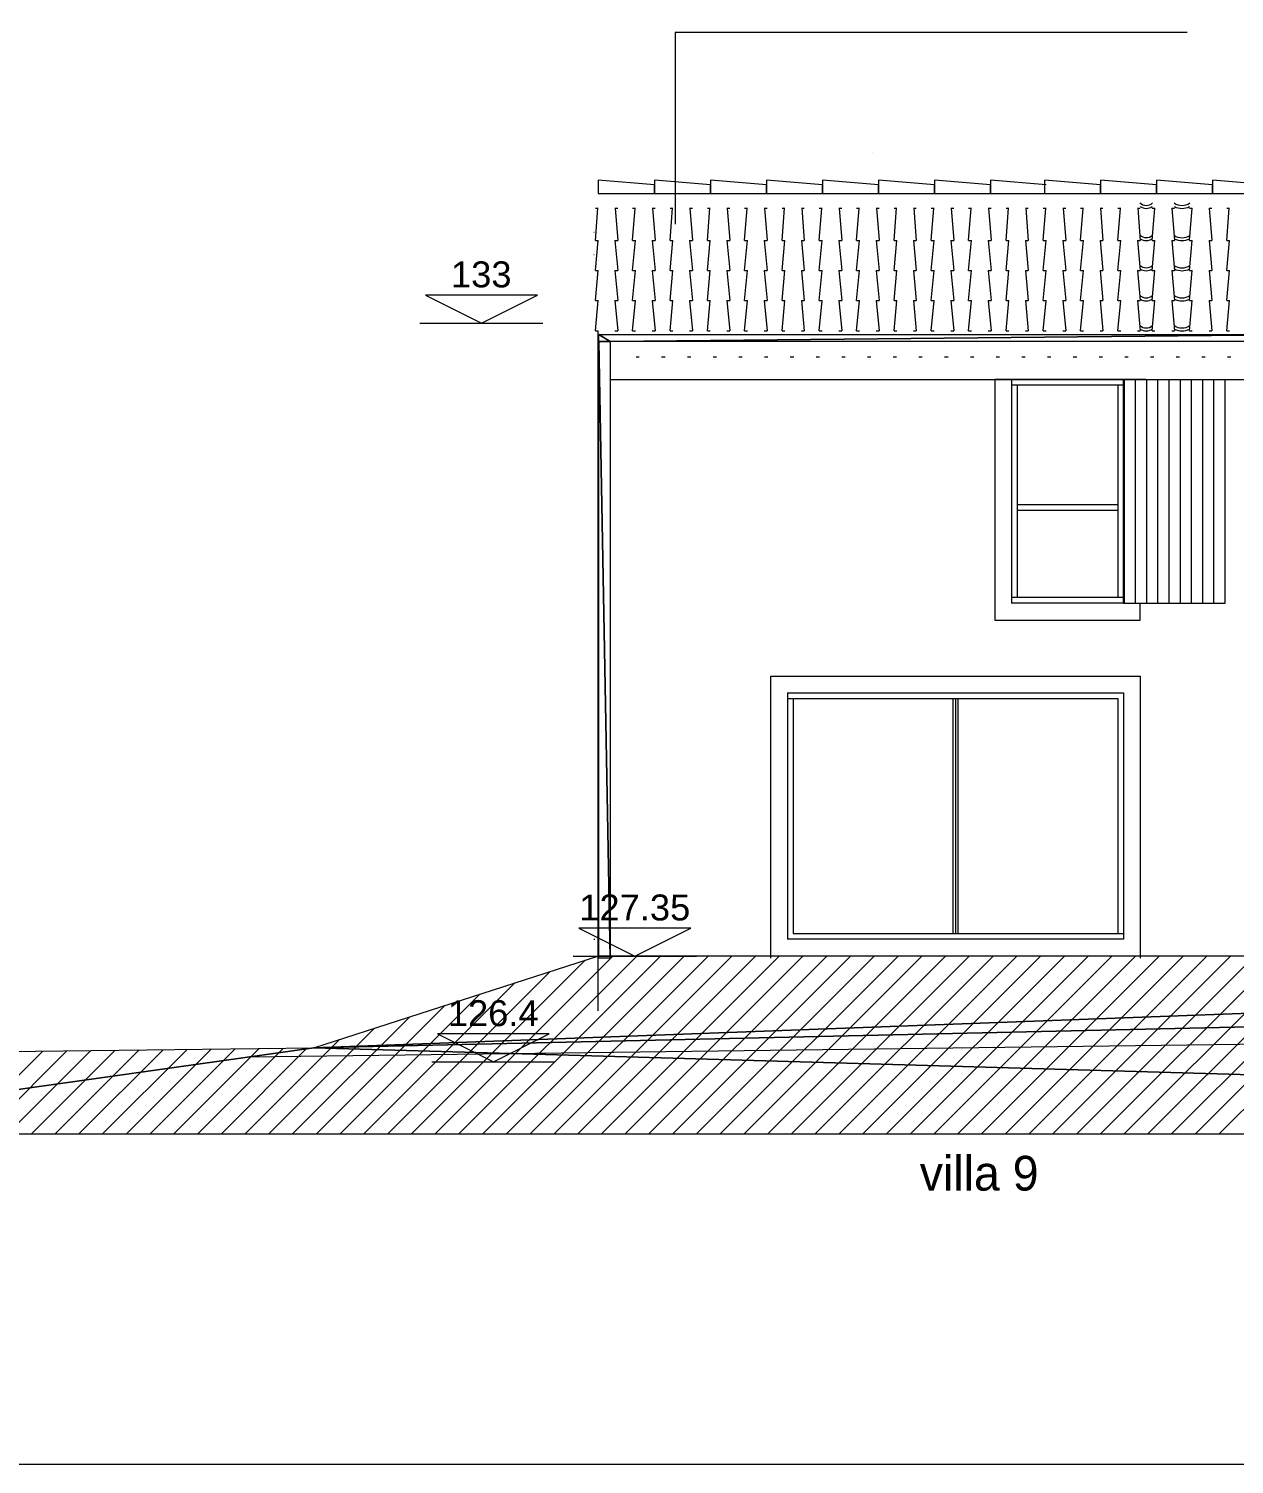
# Model space of a CAD drawing. Header units: metres. Extents: x 1.8 to 61.8, y -53.3 to -11.3.
# Drawn here: x 13.11 to 18.49, y -53.31 to -46.9 of the extents above; entities that cross this region are included whole.
import ezdxf
from ezdxf.enums import TextEntityAlignment as Align
from ezdxf.lldxf.tags import DXFTag

# ---------------------------------------------------------------- set-up
doc = ezdxf.new("R2010")
doc.units = ezdxf.units.M
doc.header["$MEASUREMENT"] = 0
for name, color, linetype in [('Calque commun', 7, 'Continuous'), ('Calque59', 7, 'Continuous'), ('Cotations', 7, 'Continuous'), ('Textes', 7, 'Continuous')]:
    doc.layers.add(name, color=color, linetype=linetype)
doc.styles.add('Arial', font='arial.ttf', dxfattribs={"height": 0.231939})
doc.styles.add('Century Gothic', font='GOTHIC.TTF', dxfattribs={"height": 0.310302})
tags = doc.linetypes.add('HIDDEN', pattern=[0.375, 0.25, -0.125]).pattern_tags.tags
tags[6:7] = [DXFTag(74, 4), DXFTag(75, 0), DXFTag(340, '0'), DXFTag(46, 1.0), DXFTag(50, 0.0), DXFTag(44, 0.0), DXFTag(45, 0.0)]
tags[4:5] = [DXFTag(74, 4), DXFTag(75, 0), DXFTag(340, '0'), DXFTag(46, 1.0), DXFTag(50, 0.0), DXFTag(44, 0.0), DXFTag(45, 0.0)]

# ---------------------------------------------------------------- blocks, each defined once
blk = doc.blocks.new('TOIT FACADE 35')
at = {"layer": 'Calque commun', "color": 7, "linetype": 'Continuous', "lineweight": 9}
blk.add_line((70.771, -25.9), (70.771, -19.825), dxfattribs=at)
at = {"layer": 'Calque59', "color": 32, "linetype": 'Continuous', "lineweight": 9}
for p, q in [((70.746, -18.73), (70.771, -18.73)), ((70.746, -19.019), (70.769, -18.731)), ((70.921, -18.731), (70.946, -18.731)), ((70.923, -18.731), (70.946, -19.019)), ((71.079, -19.019), (71.102, -18.731)), ((71.079, -18.731), (71.104, -18.731)), ((71.254, -18.731), (71.279, -18.731)), ((71.256, -18.731), (71.279, -19.019)), ((71.413, -19.019), (71.436, -18.731)), ((71.413, -18.731), (71.437, -18.731)), ((71.587, -18.731), (71.612, -18.731)), ((71.589, -18.731), (71.612, -19.019)), ((71.746, -19.019), (71.769, -18.731)), ((71.746, -18.731), (71.771, -18.731)), ((71.921, -18.731), (71.946, -18.731)), ((71.923, -18.731), (71.946, -19.019)), ((72.079, -19.019), (72.102, -18.731)), ((72.079, -18.731), (72.104, -18.731)), ((72.254, -18.731), (72.279, -18.731)), ((72.256, -18.731), (72.279, -19.019)), ((72.413, -19.019), (72.436, -18.731)), ((72.413, -18.731), (72.437, -18.731)), ((72.587, -18.731), (72.612, -18.731)), ((72.589, -18.731), (72.612, -19.019)), ((72.746, -19.019), (72.769, -18.731)), ((72.746, -18.731), (72.771, -18.731)), ((72.921, -18.731), (72.946, -18.731)), ((72.923, -18.731), (72.946, -19.019)), ((73.079, -19.019), (73.102, -18.731)), ((73.079, -18.731), (73.104, -18.731)), ((73.254, -18.731), (73.279, -18.731)), ((73.256, -18.731), (73.279, -19.019)), ((73.413, -19.019), (73.436, -18.731)), ((73.413, -18.731), (73.437, -18.731)), ((73.587, -18.731), (73.612, -18.731)), ((73.589, -18.731), (73.612, -19.019)), ((73.746, -19.019), (73.769, -18.731)), ((73.746, -18.731), (73.771, -18.731)), ((73.921, -18.731), (73.946, -18.731)), ((73.923, -18.731), (73.946, -19.019)), ((74.079, -19.019), (74.102, -18.731)), ((74.079, -18.731), (74.104, -18.731)), ((74.254, -18.731), (74.279, -18.731)), ((74.256, -18.731), (74.279, -19.019)), ((74.413, -19.019), (74.436, -18.731)), ((74.413, -18.731), (74.437, -18.731)), ((74.587, -18.731), (74.612, -18.731)), ((74.589, -18.731), (74.612, -19.019)), ((74.746, -19.019), (74.769, -18.731)), ((74.746, -18.731), (74.771, -18.731)), ((74.921, -18.731), (74.946, -18.731)), ((74.923, -18.731), (74.946, -19.019)), ((75.079, -19.019), (75.102, -18.731)), ((75.079, -18.731), (75.104, -18.731)), ((75.254, -18.731), (75.279, -18.731)), ((75.256, -18.731), (75.279, -19.019)), ((75.412, -19.019), (75.435, -18.731)), ((75.412, -18.731), (75.437, -18.731)), ((75.587, -18.731), (75.612, -18.731)), ((75.589, -18.731), (75.612, -19.019)), ((75.717, -19.019), (75.741, -18.731)), ((75.717, -18.731), (75.743, -18.731)), ((75.893, -18.731), (75.917, -18.731)), ((75.894, -18.731), (75.917, -19.019)), ((76.051, -19.019), (76.074, -18.731)), ((76.051, -18.731), (76.076, -18.731)), ((76.226, -18.731), (76.251, -18.731)), ((76.228, -18.731), (76.251, -19.019)), ((76.384, -19.019), (76.407, -18.731)), ((76.384, -18.731), (76.409, -18.731)), ((70.746, -19.287), (70.771, -19.019)), ((70.746, -19.019), (70.771, -19.019)), ((70.921, -19.019), (70.946, -19.288)), ((70.921, -19.019), (70.946, -19.019)), ((71.079, -19.288), (71.104, -19.019)), ((71.079, -19.019), (71.104, -19.019)), ((71.254, -19.019), (71.279, -19.288)), ((71.254, -19.019), (71.279, -19.019)), ((71.413, -19.288), (71.437, -19.019)), ((71.413, -19.019), (71.437, -19.019)), ((71.587, -19.019), (71.612, -19.288)), ((71.587, -19.019), (71.612, -19.019)), ((71.746, -19.288), (71.771, -19.019)), ((71.746, -19.019), (71.771, -19.019)), ((71.921, -19.019), (71.946, -19.288)), ((71.921, -19.019), (71.946, -19.019)), ((72.079, -19.288), (72.104, -19.019)), ((72.079, -19.019), (72.104, -19.019)), ((72.254, -19.019), (72.279, -19.288)), ((72.254, -19.019), (72.279, -19.019)), ((72.413, -19.288), (72.437, -19.019)), ((72.413, -19.019), (72.437, -19.019)), ((72.587, -19.019), (72.612, -19.288)), ((72.587, -19.019), (72.612, -19.019)), ((72.746, -19.288), (72.771, -19.019)), ((72.746, -19.019), (72.771, -19.019)), ((72.921, -19.019), (72.946, -19.288)), ((72.921, -19.019), (72.946, -19.019)), ((73.079, -19.288), (73.104, -19.019)), ((73.079, -19.019), (73.104, -19.019)), ((73.254, -19.019), (73.279, -19.288)), ((73.254, -19.019), (73.279, -19.019)), ((73.413, -19.288), (73.437, -19.019)), ((73.413, -19.019), (73.437, -19.019)), ((73.587, -19.019), (73.612, -19.288)), ((73.587, -19.019), (73.612, -19.019)), ((73.746, -19.288), (73.771, -19.019)), ((73.746, -19.019), (73.771, -19.019)), ((73.921, -19.019), (73.946, -19.288)), ((73.921, -19.019), (73.946, -19.019)), ((74.079, -19.288), (74.104, -19.019)), ((74.079, -19.019), (74.104, -19.019)), ((74.254, -19.019), (74.279, -19.288)), ((74.254, -19.019), (74.279, -19.019)), ((74.413, -19.288), (74.437, -19.019)), ((74.413, -19.019), (74.437, -19.019)), ((74.587, -19.019), (74.612, -19.288)), ((74.587, -19.019), (74.612, -19.019)), ((74.746, -19.288), (74.771, -19.019)), ((74.746, -19.019), (74.771, -19.019)), ((74.921, -19.019), (74.946, -19.288)), ((74.921, -19.019), (74.946, -19.019)), ((75.079, -19.288), (75.104, -19.019)), ((75.079, -19.019), (75.104, -19.019)), ((75.254, -19.019), (75.279, -19.288)), ((75.254, -19.019), (75.279, -19.019)), ((75.412, -19.288), (75.437, -19.019)), ((75.412, -19.019), (75.437, -19.019)), ((75.587, -19.019), (75.612, -19.288)), ((75.587, -19.019), (75.612, -19.019)), ((75.717, -19.288), (75.743, -19.019)), ((75.717, -19.019), (75.743, -19.019)), ((75.893, -19.019), (75.917, -19.288)), ((75.893, -19.019), (75.917, -19.019)), ((76.051, -19.288), (76.076, -19.019)), ((76.051, -19.019), (76.076, -19.019)), ((76.226, -19.019), (76.251, -19.288)), ((76.226, -19.019), (76.251, -19.019)), ((76.384, -19.288), (76.409, -19.019)), ((76.384, -19.019), (76.409, -19.019)), ((70.746, -19.556), (70.771, -19.287)), ((70.746, -19.287), (70.771, -19.287)), ((70.921, -19.288), (70.946, -19.556)), ((70.921, -19.288), (70.946, -19.288)), ((71.079, -19.556), (71.104, -19.288)), ((71.079, -19.288), (71.104, -19.288)), ((71.254, -19.288), (71.279, -19.556)), ((71.254, -19.288), (71.279, -19.288)), ((71.413, -19.556), (71.437, -19.288)), ((71.413, -19.288), (71.437, -19.288)), ((71.587, -19.288), (71.612, -19.556)), ((71.587, -19.288), (71.612, -19.288)), ((71.746, -19.556), (71.771, -19.288)), ((71.746, -19.288), (71.771, -19.288)), ((71.921, -19.288), (71.946, -19.556)), ((71.921, -19.288), (71.946, -19.288)), ((72.079, -19.556), (72.104, -19.288)), ((72.079, -19.288), (72.104, -19.288)), ((72.254, -19.288), (72.279, -19.556)), ((72.254, -19.288), (72.279, -19.288)), ((72.413, -19.556), (72.437, -19.288)), ((72.413, -19.288), (72.437, -19.288)), ((72.587, -19.288), (72.612, -19.556)), ((72.587, -19.288), (72.612, -19.288)), ((72.746, -19.556), (72.771, -19.288)), ((72.746, -19.288), (72.771, -19.288)), ((72.921, -19.288), (72.946, -19.556)), ((72.921, -19.288), (72.946, -19.288)), ((73.079, -19.556), (73.104, -19.288)), ((73.079, -19.288), (73.104, -19.288)), ((73.254, -19.288), (73.279, -19.556)), ((73.254, -19.288), (73.279, -19.288)), ((73.413, -19.556), (73.437, -19.288)), ((73.413, -19.288), (73.437, -19.288)), ((73.587, -19.288), (73.612, -19.556)), ((73.587, -19.288), (73.612, -19.288)), ((73.746, -19.556), (73.771, -19.288)), ((73.746, -19.288), (73.771, -19.288)), ((73.921, -19.288), (73.946, -19.556)), ((73.921, -19.288), (73.946, -19.288)), ((74.079, -19.556), (74.104, -19.288)), ((74.079, -19.288), (74.104, -19.288)), ((74.254, -19.288), (74.279, -19.556)), ((74.254, -19.288), (74.279, -19.288)), ((74.413, -19.556), (74.437, -19.288)), ((74.413, -19.288), (74.437, -19.288)), ((74.587, -19.288), (74.612, -19.556)), ((74.587, -19.288), (74.612, -19.288)), ((74.746, -19.556), (74.771, -19.288)), ((74.746, -19.288), (74.771, -19.288)), ((74.921, -19.288), (74.946, -19.556)), ((74.921, -19.288), (74.946, -19.288)), ((75.079, -19.556), (75.104, -19.288)), ((75.079, -19.288), (75.104, -19.288)), ((75.254, -19.288), (75.279, -19.556)), ((75.254, -19.288), (75.279, -19.288)), ((75.412, -19.556), (75.437, -19.288)), ((75.412, -19.288), (75.437, -19.288)), ((75.587, -19.288), (75.612, -19.556)), ((75.587, -19.288), (75.612, -19.288)), ((75.717, -19.556), (75.743, -19.288)), ((75.717, -19.288), (75.743, -19.288)), ((75.893, -19.288), (75.917, -19.556)), ((75.893, -19.288), (75.917, -19.288)), ((76.051, -19.556), (76.076, -19.288)), ((76.051, -19.288), (76.076, -19.288)), ((76.226, -19.288), (76.251, -19.556)), ((76.226, -19.288), (76.251, -19.288)), ((76.384, -19.556), (76.409, -19.288)), ((76.384, -19.288), (76.409, -19.288)), ((70.746, -19.825), (70.771, -19.556)), ((70.746, -19.556), (70.771, -19.556)), ((70.921, -19.556), (70.946, -19.825)), ((70.921, -19.556), (70.946, -19.556)), ((71.079, -19.825), (71.104, -19.556)), ((71.079, -19.556), (71.104, -19.556)), ((71.254, -19.556), (71.279, -19.825)), ((71.254, -19.556), (71.279, -19.556)), ((71.413, -19.825), (71.437, -19.556)), ((71.413, -19.556), (71.437, -19.556)), ((71.587, -19.556), (71.612, -19.825)), ((71.587, -19.556), (71.612, -19.556)), ((71.746, -19.825), (71.771, -19.556)), ((71.746, -19.556), (71.771, -19.556)), ((71.921, -19.556), (71.946, -19.825)), ((71.921, -19.556), (71.946, -19.556)), ((72.079, -19.825), (72.104, -19.556)), ((72.079, -19.556), (72.104, -19.556)), ((72.254, -19.556), (72.279, -19.825)), ((72.254, -19.556), (72.279, -19.556)), ((72.413, -19.825), (72.437, -19.556)), ((72.413, -19.556), (72.437, -19.556)), ((72.587, -19.556), (72.612, -19.825)), ((72.587, -19.556), (72.612, -19.556)), ((72.746, -19.825), (72.771, -19.556)), ((72.746, -19.556), (72.771, -19.556)), ((72.921, -19.556), (72.946, -19.825)), ((72.921, -19.556), (72.946, -19.556)), ((73.079, -19.825), (73.104, -19.556)), ((73.079, -19.556), (73.104, -19.556)), ((73.254, -19.556), (73.279, -19.825)), ((73.254, -19.556), (73.279, -19.556)), ((73.413, -19.825), (73.437, -19.556)), ((73.413, -19.556), (73.437, -19.556)), ((73.587, -19.556), (73.612, -19.825)), ((73.587, -19.556), (73.612, -19.556)), ((73.746, -19.825), (73.771, -19.556)), ((73.746, -19.556), (73.771, -19.556)), ((73.921, -19.556), (73.946, -19.825)), ((73.921, -19.556), (73.946, -19.556)), ((74.079, -19.825), (74.104, -19.556)), ((74.079, -19.556), (74.104, -19.556)), ((74.254, -19.556), (74.279, -19.825)), ((74.254, -19.556), (74.279, -19.556)), ((74.413, -19.825), (74.437, -19.556)), ((74.413, -19.556), (74.437, -19.556)), ((74.587, -19.556), (74.612, -19.825)), ((74.587, -19.556), (74.612, -19.556)), ((74.746, -19.825), (74.771, -19.556)), ((74.746, -19.556), (74.771, -19.556)), ((74.921, -19.556), (74.946, -19.825)), ((74.921, -19.556), (74.946, -19.556)), ((75.079, -19.825), (75.104, -19.556)), ((75.079, -19.556), (75.104, -19.556)), ((75.254, -19.556), (75.279, -19.825)), ((75.254, -19.556), (75.279, -19.556)), ((75.412, -19.825), (75.437, -19.556)), ((75.412, -19.556), (75.437, -19.556)), ((75.587, -19.556), (75.612, -19.825)), ((75.587, -19.556), (75.612, -19.556)), ((75.717, -19.825), (75.743, -19.556)), ((75.717, -19.556), (75.743, -19.556)), ((75.893, -19.556), (75.917, -19.825)), ((75.893, -19.556), (75.917, -19.556)), ((76.051, -19.825), (76.076, -19.556)), ((76.051, -19.556), (76.076, -19.556)), ((76.226, -19.556), (76.251, -19.825)), ((76.226, -19.556), (76.251, -19.556)), ((76.384, -19.825), (76.409, -19.556)), ((76.384, -19.556), (76.409, -19.556)), ((70.746, -19.825), (70.771, -19.825)), ((70.921, -19.825), (70.946, -19.825)), ((71.079, -19.825), (71.104, -19.825)), ((71.254, -19.825), (71.279, -19.825)), ((71.413, -19.825), (71.437, -19.825)), ((71.587, -19.825), (71.612, -19.825)), ((71.746, -19.825), (71.771, -19.825)), ((71.921, -19.825), (71.946, -19.825)), ((72.079, -19.825), (72.104, -19.825)), ((72.254, -19.825), (72.279, -19.825)), ((72.413, -19.825), (72.437, -19.825)), ((72.587, -19.825), (72.612, -19.825)), ((72.746, -19.825), (72.771, -19.825)), ((72.921, -19.825), (72.946, -19.825)), ((73.079, -19.825), (73.104, -19.825)), ((73.254, -19.825), (73.279, -19.825)), ((73.413, -19.825), (73.437, -19.825)), ((73.587, -19.825), (73.612, -19.825)), ((73.746, -19.825), (73.771, -19.825)), ((73.921, -19.825), (73.946, -19.825)), ((74.079, -19.825), (74.104, -19.825)), ((74.254, -19.825), (74.279, -19.825)), ((74.413, -19.825), (74.437, -19.825)), ((74.587, -19.825), (74.612, -19.825)), ((74.746, -19.825), (74.771, -19.825)), ((74.921, -19.825), (74.946, -19.825)), ((75.079, -19.825), (75.104, -19.825)), ((75.254, -19.825), (75.279, -19.825)), ((75.412, -19.825), (75.437, -19.825)), ((75.587, -19.825), (75.612, -19.825)), ((75.717, -19.825), (75.743, -19.825)), ((75.893, -19.825), (75.917, -19.825)), ((76.051, -19.825), (76.076, -19.825)), ((76.226, -19.825), (76.251, -19.825)), ((76.384, -19.825), (76.409, -19.825)), ((71.109, -20.058), (71.138, -20.058)), ((71.338, -20.058), (71.368, -20.058)), ((71.568, -20.058), (71.598, -20.058)), ((71.798, -20.058), (71.828, -20.058)), ((72.028, -20.058), (72.057, -20.058)), ((72.257, -20.058), (72.287, -20.058)), ((72.487, -20.058), (72.517, -20.058)), ((72.717, -20.058), (72.747, -20.058)), ((72.947, -20.058), (72.976, -20.058)), ((73.176, -20.058), (73.206, -20.058)), ((73.406, -20.058), (73.436, -20.058)), ((73.636, -20.058), (73.665, -20.058)), ((73.865, -20.058), (73.895, -20.058)), ((74.095, -20.058), (74.125, -20.058)), ((74.325, -20.058), (74.355, -20.058)), ((74.555, -20.058), (74.584, -20.058)), ((74.784, -20.058), (74.814, -20.058)), ((75.014, -20.058), (75.044, -20.058)), ((75.244, -20.058), (75.274, -20.058)), ((75.474, -20.058), (75.503, -20.058)), ((75.703, -20.058), (75.733, -20.058)), ((75.933, -20.058), (75.963, -20.058)), ((76.163, -20.058), (76.192, -20.058)), ((76.392, -20.058), (76.422, -20.058))]:
    blk.add_line(p, q, dxfattribs=at)
for points in [[(71.273, -18.521, 0), (70.771, -18.481, 0), (70.771, -18.599, 0), (71.273, -18.599, 0), (71.273, -18.521, 0)], [(71.773, -18.521, 0), (71.273, -18.481, 0), (71.273, -18.599, 0), (71.773, -18.599, 0), (71.773, -18.521, 0)], [(72.273, -18.521, 0), (71.773, -18.481, 0), (71.773, -18.599, 0), (72.273, -18.599, 0), (72.273, -18.521, 0)], [(72.773, -18.521, 0), (72.273, -18.481, 0), (72.273, -18.599, 0), (72.773, -18.599, 0), (72.773, -18.521, 0)], [(73.273, -18.521, 0), (72.773, -18.481, 0), (72.773, -18.599, 0), (73.273, -18.599, 0), (73.273, -18.521, 0)], [(73.773, -18.521, 0), (73.273, -18.481, 0), (73.273, -18.599, 0), (73.773, -18.599, 0), (73.773, -18.521, 0)], [(74.273, -18.521, 0), (73.773, -18.481, 0), (73.773, -18.599, 0), (74.273, -18.599, 0), (74.273, -18.521, 0)], [(74.772, -18.521, 0), (74.273, -18.481, 0), (74.273, -18.599, 0), (74.758, -18.599, 0)], [(75.258, -18.521, 0), (74.758, -18.481, 0), (74.758, -18.599, 0), (75.258, -18.599, 0), (75.258, -18.521, 0)], [(75.758, -18.521, 0), (75.258, -18.481, 0), (75.258, -18.599, 0), (75.758, -18.599, 0), (75.758, -18.521, 0)], [(76.258, -18.521, 0), (75.758, -18.481, 0), (75.758, -18.599, 0), (76.258, -18.599, 0), (76.258, -18.521, 0)], [(76.758, -18.521, 0), (76.258, -18.481, 0), (76.258, -18.599, 0), (76.758, -18.599, 0), (76.758, -18.521, 0)]]:
    blk.add_polyline3d(points, dxfattribs=at)
for centre, radius, start, end in [((75.665, -18.62), 0.0848, 228.5507, 311.082), ((75.665, -18.634), 0.0976, 236.4812, 303.1489), ((75.985, -18.578), 0.127, 236.2069, 303.4998), ((75.985, -18.581), 0.151, 243.1089, 296.6), ((75.665, -18.908), 0.0848, 228.5499, 311.0822), ((75.985, -18.867), 0.127, 236.2078, 303.4995), ((75.665, -18.922), 0.0976, 236.4837, 303.1481), ((75.985, -18.869), 0.151, 243.1072, 296.6003), ((75.665, -19.177), 0.0848, 228.5495, 311.0824), ((75.665, -19.191), 0.0976, 236.4815, 303.1488), ((75.985, -19.136), 0.127, 236.2071, 303.4975), ((75.985, -19.138), 0.151, 243.1076, 296.6003), ((75.665, -19.446), 0.0849, 228.5518, 311.0816), ((75.665, -19.46), 0.0976, 236.4832, 303.1484), ((75.985, -19.404), 0.127, 236.2081, 303.4995), ((75.985, -19.407), 0.151, 243.1082, 296.5997), ((75.665, -19.715), 0.0849, 228.5521, 311.0816), ((75.665, -19.728), 0.0976, 236.4835, 303.1481), ((75.985, -19.673), 0.127, 236.2087, 303.4975), ((75.985, -19.675), 0.151, 243.1075, 296.6003)]:
    blk.add_arc(centre, radius, start, end, dxfattribs=at)
blk = doc.blocks.new('hatch3')
at = {"layer": 'Calque commun', "color": 8, "linetype": 'Continuous', "lineweight": 9}
for p, q in [((-57.428, 12.058), (-57.428, 14.055)), ((-57.328, 12.058), (-57.328, 14.055)), ((-57.228, 12.058), (-57.228, 14.055)), ((-57.128, 12.058), (-57.128, 14.055)), ((-57.028, 12.058), (-57.028, 14.055)), ((-56.928, 12.058), (-56.928, 14.055)), ((-56.828, 12.058), (-56.828, 14.055)), ((-56.728, 12.058), (-56.728, 14.055)), ((-56.628, 12.058), (-56.628, 14.055)), ((-56.528, 12.058), (-56.528, 14.055))]:
    blk.add_line(p, q, dxfattribs=at)
mesh = blk.add_polyface(dxfattribs=at)
corners = [(-57.436, 14.055), (-57.436, 12.058), (-56.528, 12.058), (-56.528, 14.055)]
mesh.append_faces([[corners[k] for k in face] for face in [(0, 1, 2, 3)]], dxfattribs={"color": 8})
blk = doc.blocks.new('Block4')
at = {"layer": 'Calque commun', "color": 0, "linetype": 'Continuous', "lineweight": 9}
blk.add_line((-0.55, 0), (0.55, 0), dxfattribs=at)
blk.add_polyline3d([(-0.5, 0.25, 0), (0, 0, 0), (0.5, 0.25, 0), (-0.5, 0.25, 0)], dxfattribs=at)
blk = doc.blocks.new('Lvl1')
at = {"layer": 'Calque commun', "color": 0, "linetype": 'ByBlock', "lineweight": -2}
blk.add_blockref('Block4', (0, 0), dxfattribs=at)
blk = doc.blocks.new('FACADE VILLA 9 10 11-5')
at = {"layer": 'Cotations', "color": 250, "linetype": 'ByBlock', "lineweight": -2}
blk.add_blockref('Lvl1', (-63.17, 14.56), dxfattribs=at)
at = {"layer": 'Cotations', "color": 212, "linetype": 'ByBlock', "lineweight": -2, "style": 'Arial'}
blk.add_text('133', height=0.2319, dxfattribs=at).set_placement((-63.171, 14.81), align=Align.BOTTOM_CENTER)
blk = doc.blocks.new('FACADE VILLA 9 10 11-7')
at = {"layer": 'Cotations', "color": 250, "linetype": 'ByBlock', "lineweight": -2}
blk.add_blockref('Lvl1', (-61.799, 8.905), dxfattribs=at)
at = {"layer": 'Cotations', "color": 212, "linetype": 'ByBlock', "lineweight": -2, "style": 'Arial'}
blk.add_text('127.35', height=0.2319, dxfattribs=at).set_placement((-61.8, 9.155), align=Align.BOTTOM_CENTER)
blk = doc.blocks.new('FACADE VILLA 9 10 11-11')
at = {"layer": 'Cotations', "color": 250, "linetype": 'ByBlock', "lineweight": -2}
blk.add_blockref('Lvl1', (-63.063, 7.961), dxfattribs=at)
at = {"layer": 'Cotations', "color": 212, "linetype": 'ByBlock', "lineweight": -2, "style": 'Arial'}
blk.add_text('126.4', height=0.2319, dxfattribs=at).set_placement((-63.064, 8.211), align=Align.BOTTOM_CENTER)
blk = doc.blocks.new('hatch22')
at = {"layer": 'Calque commun', "color": 7, "linetype": 'Continuous', "lineweight": 9}
for p, q in [((-62.244, 8.869), (-63.797, 7.315)), ((-61.992, 8.908), (-63.585, 7.315)), ((-61.78, 8.908), (-63.373, 7.315)), ((-61.568, 8.908), (-63.161, 7.315)), ((-61.355, 8.908), (-62.949, 7.315)), ((-61.143, 8.908), (-62.736, 7.315)), ((-60.931, 8.908), (-62.524, 7.315)), ((-60.719, 8.908), (-62.312, 7.315)), ((-60.507, 8.908), (-62.1, 7.315)), ((-60.295, 8.908), (-61.888, 7.315)), ((-60.083, 8.908), (-61.676, 7.315)), ((-59.871, 8.908), (-61.464, 7.315)), ((-59.658, 8.908), (-61.251, 7.315)), ((-59.446, 8.908), (-61.039, 7.315)), ((-59.234, 8.908), (-60.827, 7.315)), ((-59.022, 8.908), (-60.615, 7.315)), ((-58.81, 8.908), (-60.403, 7.315)), ((-58.598, 8.908), (-60.191, 7.315)), ((-58.386, 8.908), (-59.979, 7.315)), ((-58.173, 8.908), (-59.767, 7.315)), ((-57.961, 8.908), (-59.554, 7.315)), ((-57.749, 8.908), (-59.342, 7.315)), ((-57.537, 8.908), (-59.13, 7.315)), ((-57.325, 8.908), (-58.918, 7.315)), ((-57.113, 8.908), (-58.706, 7.315)), ((-56.901, 8.908), (-58.494, 7.315)), ((-56.689, 8.908), (-58.282, 7.315)), ((-56.476, 8.908), (-58.069, 7.315)), ((-56.264, 8.908), (-57.857, 7.315)), ((-56.052, 8.908), (-57.645, 7.315)), ((-55.84, 8.908), (-57.433, 7.315)), ((-55.628, 8.908), (-57.221, 7.315)), ((-55.416, 8.908), (-57.009, 7.315)), ((-55.204, 8.908), (-56.797, 7.315)), ((-54.991, 8.908), (-56.585, 7.315)), ((-62.557, 8.768), (-64.009, 7.315)), ((-62.87, 8.667), (-64.221, 7.315)), ((-63.497, 8.464), (-64.646, 7.315)), ((-63.183, 8.565), (-64.433, 7.315)), ((-63.81, 8.363), (-64.858, 7.315)), ((-64.123, 8.262), (-65.07, 7.315)), ((-65.153, 8.081), (-65.918, 7.315)), ((-64.938, 8.083), (-65.706, 7.315)), ((-64.724, 8.086), (-65.494, 7.315)), ((-64.437, 8.161), (-65.282, 7.315)), ((-67.085, 8.058), (-67.828, 7.315)), ((-66.871, 8.06), (-67.615, 7.315)), ((-66.656, 8.063), (-67.403, 7.315)), ((-66.441, 8.065), (-67.191, 7.315)), ((-66.226, 8.068), (-66.979, 7.315)), ((-66.012, 8.07), (-66.767, 7.315)), ((-65.797, 8.073), (-66.555, 7.315)), ((-65.582, 8.076), (-66.343, 7.315)), ((-65.368, 8.078), (-66.13, 7.315))]:
    blk.add_line(p, q, dxfattribs=at)
at = {"layer": 'Calque commun', "color": 7, "linetype": 'Continuous', "lineweight": 18}
mesh = blk.add_polyface(dxfattribs=at)
corners = [(-42.476, 8.908), (-41.46, 8.608), (-64.666, 8.087), (-37.883, 7.315), (-37.883, 7.601), (-37.883, 8.41), (-62.121, 8.908), (-41.436, 8.608), (-41.46, 8.608), (-70.143, 7.315), (-70.137, 8.021)]
mesh.append_faces([[corners[k] for k in face] for face in [(0, 2, 6)]], dxfattribs={"vtx0": -1, "color": 7})
mesh.append_faces([[corners[k] for k in face] for face in [(3, 1, 4)]], dxfattribs={"vtx0": -1, "vtx1": -1, "color": 7})
mesh.append_faces([[corners[k] for k in face] for face in [(0, 1, 2), (3, 2, 1)]], dxfattribs={"vtx0": -1, "vtx1": -1, "vtx2": -1, "color": 7})
mesh.append_faces([[corners[k] for k in face] for face in [(0, 8, 1)]], dxfattribs={"vtx0": -1, "vtx2": -1, "color": 7})
mesh.append_faces([[corners[k] for k in face] for face in [(10, 2, 9)]], dxfattribs={"vtx1": -1, "color": 7})
mesh.append_faces([[corners[k] for k in face] for face in [(3, 9, 2)]], dxfattribs={"vtx1": -1, "vtx2": -1, "color": 7})
mesh.append_faces([[corners[k] for k in face] for face in [(1, 5, 4), (0, 7, 8)]], dxfattribs={"vtx2": -1, "color": 7})
blk = doc.blocks.new('FACADE VILLA 9 10 11-30')
at = {"layer": 'Calque commun', "color": 7, "linetype": 'Continuous', "lineweight": 9}
for p, q in [((-59.678, 16.085), (-59.678, 16.085)), ((-59.678, 16.085), (-59.678, 16.085)), ((-59.678, 16.085), (-59.678, 16.083)), ((-62.167, 15.373), (-62.162, 15.373)), ((-62.167, 15.173), (-62.162, 15.173)), ((-62.167, 14.323), (-62.167, 14.323)), ((-62.167, 14.323), (-62.167, 14.323)), ((-62.167, 14.323), (-62.167, 14.323)), ((-62.167, 14.323), (-62.167, 14.323)), ((-58.436, 14.058), (-57.436, 14.058)), ((-58.436, 14.058), (-58.436, 12.058)), ((-58.436, 14.008), (-57.436, 14.008)), ((-58.383, 12.938), (-58.383, 14.012)), ((-57.483, 12.938), (-57.483, 14.012)), ((-57.436, 12.058), (-57.436, 14.058)), ((-57.236, 14.058), (-57.433, 14.058)), ((-57.483, 12.938), (-58.383, 12.938)), ((-58.383, 12.888), (-58.383, 12.938)), ((-58.383, 12.888), (-57.483, 12.888)), ((-58.383, 12.112), (-58.383, 12.888)), ((-57.483, 12.888), (-57.483, 12.938)), ((-57.483, 12.112), (-57.483, 12.888)), ((-57.436, 12.108), (-58.436, 12.108)), ((-57.436, 12.058), (-58.436, 12.058)), ((-57.436, 12.058), (-57.073, 12.058)), ((-60.436, 11.258), (-57.436, 11.258)), ((-60.436, 11.258), (-60.436, 11.258)), ((-60.436, 11.258), (-60.436, 11.258)), ((-60.436, 11.258), (-60.436, 11.258)), ((-60.436, 11.258), (-60.436, 11.258)), ((-60.436, 11.258), (-60.436, 9.058)), ((-60.436, 11.208), (-60.386, 11.208)), ((-60.386, 11.208), (-60.386, 9.108)), ((-60.386, 11.208), (-57.486, 11.208)), ((-58.961, 11.208), (-58.961, 9.108)), ((-58.936, 11.208), (-58.936, 9.108)), ((-58.911, 9.108), (-58.911, 11.208)), ((-57.436, 11.258), (-57.436, 9.058)), ((-60.386, 9.108), (-57.436, 9.108)), ((-62.167, 9.058), (-62.157, 9.058)), ((-57.436, 9.058), (-60.436, 9.058))]:
    blk.add_line(p, q, dxfattribs=at)
at = {"layer": 'Calque commun', "color": 23, "linetype": 'Continuous', "lineweight": -2}
for p, q in [((-62.169, 15.067), (-62.169, 15.067)), ((-62.169, 12.113), (-62.169, 12.113)), ((-62.169, 12.113), (-62.169, 12.113))]:
    blk.add_line(p, q, dxfattribs=at)
at = {"layer": 'Calque commun', "color": 5, "linetype": 'Continuous', "lineweight": 9}
blk.add_line((-62.021, 14.058), (-55.729, 14.058), dxfattribs=at)
at = {"layer": 'Calque commun', "color": 26, "linetype": 'HIDDEN', "lineweight": 18}
blk.add_line((-65.249, 8.008), (-55.81, 8.128), dxfattribs=at)
at = {"layer": 'Calque commun', "color": 5, "linetype": 'Continuous', "lineweight": 18}
blk.add_polyline3d([(-56.867, 17.157, 0), (-61.438, 17.157, 0), (-61.438, 15.444, 0)], dxfattribs=at)
at = {"layer": 'Calque commun', "color": 5, "linetype": 'Continuous', "lineweight": 9}
for points in [[(-57.286, 14.058, 0), (-57.286, 14.058, 0), (-58.586, 14.058, 0), (-58.586, 12.058, 0), (-58.586, 11.908, 0), (-57.286, 11.908, 0), (-57.286, 12.058, 0)], [(-60.586, 8.887, 0), (-60.586, 11.408, 0), (-57.286, 11.408, 0), (-57.286, 8.887, 0)]]:
    blk.add_polyline3d(points, dxfattribs=at)
at = {"layer": 'Cotations', "color": 7, "linetype": 'Continuous', "lineweight": 9}
blk.add_line((-57.486, 11.208), (-57.486, 9.108), dxfattribs=at)
at = {"layer": 'Calque commun', "color": 0, "linetype": 'ByBlock', "lineweight": -2}
for name, p in [('TOIT FACADE 35', (-132.898, 34.317)), ('hatch3', (0, 0)), ('hatch22', (0, 0))]:
    blk.add_blockref(name, p, dxfattribs=at)
at = {"layer": 'Cotations', "color": 212, "linetype": 'ByBlock', "lineweight": -2}
for name in ['FACADE VILLA 9 10 11-5', 'FACADE VILLA 9 10 11-7', 'FACADE VILLA 9 10 11-11']:
    blk.add_blockref(name, (0, 0), dxfattribs=at)
at = {"layer": 'Textes', "color": 5, "linetype": 'ByBlock', "lineweight": -2, "style": 'Century Gothic'}
blk.add_text('villa 9', height=0.3103, dxfattribs=at).set_placement((-59.255, 6.719), align=Align.BOTTOM_LEFT)
at = {"layer": 'Calque commun', "color": 8, "linetype": 'Continuous', "lineweight": 9}
mesh = blk.add_polyface(dxfattribs=at)
corners = [(-62.021, 14.397), (-62.021, 8.887), (-62.121, 14.397), (-62.121, 14.458), (-55.754, 14.458), (-55.754, 14.397), (-62.121, 8.887)]
mesh.append_faces([[corners[k] for k in face] for face in [(0, 3, 4), (0, 2, 3)]], dxfattribs={"vtx0": -1, "vtx2": -1, "color": 8})
mesh.append_faces([[corners[k] for k in face] for face in [(5, 0, 4)]], dxfattribs={"vtx1": -1, "color": 8})
mesh.append_faces([[corners[k] for k in face] for face in [(0, 1, 2)]], dxfattribs={"vtx1": -1, "vtx2": -1, "color": 8})
mesh.append_faces([[corners[k] for k in face] for face in [(1, 6, 2)]], dxfattribs={"vtx2": -1, "color": 8})

msp = doc.modelspace()

# ---------------------------------------------------------------- block references
at = {"layer": 'Cotations', "color": 0, "linetype": 'ByBlock', "lineweight": -2, "xscale": 0.5, "yscale": 0.5, "zscale": 0.5}
msp.add_blockref('FACADE VILLA 9 10 11-30', (46.7168, -55.4922), dxfattribs=at)

# ---------------------------------------------------------------- meshes
at = {"layer": 'Calque commun', "color": 7, "linetype": 'Continuous', "lineweight": 9}
mesh = msp.add_polyface(dxfattribs=at)
corners = [(61.7636, -11.3086), (1.7636, -11.3086), (1.7636, -53.3086), (61.7636, -53.3086)]
mesh.append_faces([[corners[k] for k in face] for face in [(0, 1, 2, 3)]], dxfattribs={"color": 7})

doc.saveas('drawing.dxf')
